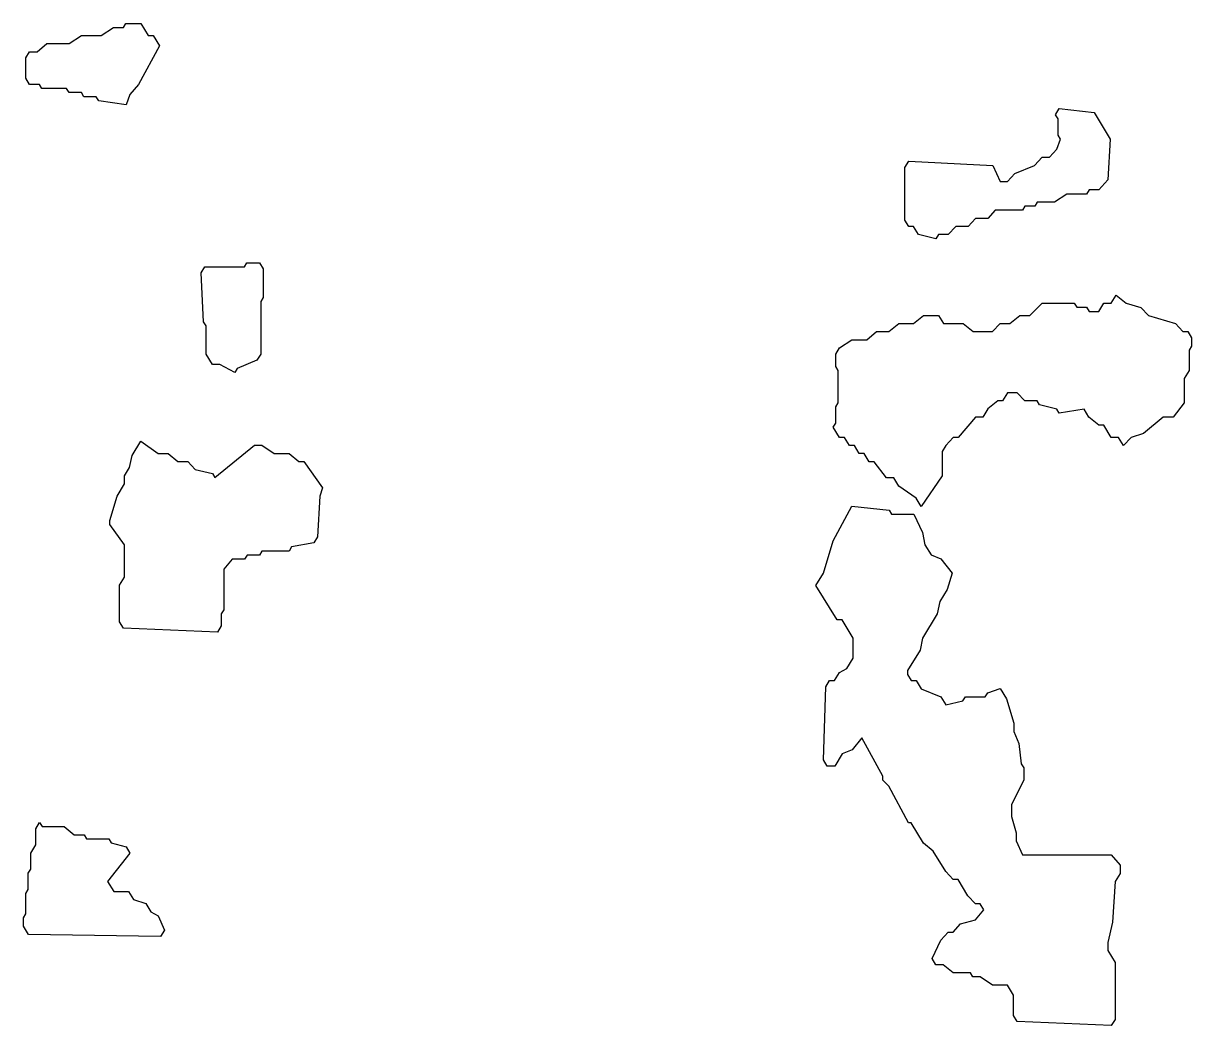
# Model space of a CAD drawing. Header units: millimetres. Extents: x 0 to 3749, y 0 to 781.
# Drawn here: x 2960 to 3749, y 0 to 677 of the extents above.
import ezdxf

# ---------------------------------------------------------------- set-up
doc = ezdxf.new("R2010")
doc.units = ezdxf.units.MM
doc.layers.add('Y', color=7, linetype='Continuous')

msp = doc.modelspace()

# ---------------------------------------------------------------- linework, layer by layer
at = {"layer": 'Y'}
for points in [[(3010.89, 624.3), (3009.22, 627.03), (3000.89, 627.03), (2999.22, 629.76), (2990.89, 629.76), (2989.22, 632.5), (2972.56, 632.5), (2970.89, 635.24), (2964.22, 635.24), (2961.68, 639.42), (2961.68, 653.17), (2964.22, 657.35), (2969.24, 657.35), (2975.91, 662.82), (2990.92, 662.82), (2999.25, 668.3), (3012.58, 668.3), (3020.92, 673.77), (3027.56, 673.77), (3029.22, 676.51), (3039.34, 676.51), (3044.34, 668.3), (3047.67, 668.3), (3051.9, 661.36), (3037.7, 635.28), (3031.87, 628.44), (3029.35, 621.54), (3010.89, 624.3)], [(3564.22, 533.94), (3560.89, 539.41), (3557.56, 539.41), (3555.01, 543.59), (3555.01, 579.24), (3557.56, 583.42), (3614.35, 580.68), (3619.34, 569.73), (3624.24, 569.73), (3629.22, 575.19), (3642.55, 580.66), (3647.57, 586.15), (3652.57, 586.15), (3657.53, 591.58), (3660, 598.37), (3658.35, 601.09), (3658.35, 612.04), (3656.66, 614.8), (3659.23, 619.02), (3682.67, 616.27), (3693.55, 598.4), (3691.88, 570.96), (3685.99, 564.05), (3679.34, 564.05), (3677.67, 561.31), (3664.31, 561.31), (3655.98, 555.84), (3644.34, 555.84), (3642.67, 553.1), (3636, 553.1), (3634.34, 550.36), (3615.99, 550.36), (3610.99, 544.88), (3602.66, 544.88), (3597.66, 539.41), (3589.32, 539.41), (3584.32, 533.93), (3577.67, 533.93), (3575.99, 531.18), (3564.22, 533.94)], [(3092.59, 446.31), (3087.56, 446.31), (3083.35, 453.23), (3083.35, 472.4), (3081.68, 475.13), (3080.01, 508.04), (3082.56, 512.23), (3109.22, 512.23), (3110.89, 514.96), (3119.34, 514.96), (3121.88, 510.79), (3121.88, 491.56), (3120.21, 488.82), (3120.21, 453.23), (3117.68, 449.07), (3104.35, 443.59), (3102.65, 440.8), (3092.59, 446.31)], [(3550.87, 364.2), (3547.56, 369.65), (3542.56, 369.65), (3534.23, 380.6), (3530.89, 380.6), (3527.56, 386.07), (3524.22, 386.07), (3520.89, 391.55), (3517.56, 391.55), (3514.22, 397.03), (3510.89, 397.03), (3506.66, 403.97), (3508.35, 406.74), (3508.35, 417.69), (3510.01, 420.43), (3510.01, 442.28), (3508.35, 445.01), (3508.35, 453.29), (3510.87, 457.44), (3519.25, 462.94), (3529.24, 462.94), (3535.91, 468.42), (3544.24, 468.42), (3550.91, 473.89), (3560.91, 473.89), (3567.58, 479.37), (3577.67, 479.37), (3581, 473.89), (3594.32, 473.89), (3600.98, 468.42), (3614.24, 468.42), (3619.24, 473.89), (3625.91, 473.89), (3632.58, 479.37), (3639.24, 479.37), (3647.57, 487.58), (3669.34, 487.58), (3671, 484.85), (3677.67, 484.85), (3679.34, 482.11), (3685.89, 482.11), (3689.22, 487.58), (3694.22, 487.58), (3697.59, 493.11), (3704.33, 487.57), (3714.33, 484.83), (3719.34, 479.36), (3737.67, 473.88), (3742.66, 468.42), (3746, 468.42), (3748.55, 464.24), (3748.55, 458.71), (3746.88, 455.97), (3746.88, 442.28), (3743.55, 436.8), (3743.55, 420.37), (3736, 410.72), (3729.32, 410.72), (3716, 399.78), (3707.67, 397.04), (3702.6, 391.48), (3699.22, 397.03), (3694.22, 397.03), (3689.22, 405.24), (3685.91, 405.24), (3679.2, 410.75), (3675.9, 416.18), (3659.23, 413.45), (3657.55, 416.21), (3645.88, 418.94), (3644.22, 421.67), (3635.9, 421.67), (3630.9, 427.15), (3624.34, 427.15), (3621, 421.67), (3617.65, 421.67), (3611.02, 416.23), (3607.67, 410.72), (3602.66, 410.72), (3590.99, 397.03), (3587.66, 397.03), (3582.69, 391.59), (3580.21, 387.51), (3580.21, 371.08), (3565.94, 350.39), (3562.54, 355.99), (3550.87, 364.2)], [(3027.56, 268.34), (3025.01, 272.51), (3025.01, 297.21), (3028.35, 302.69), (3028.35, 324.53), (3018.35, 338.22), (3018.35, 341.01), (3023.35, 357.47), (3028.35, 365.67), (3028.35, 371.14), (3031.69, 376.63), (3033.35, 384.84), (3039.25, 394.53), (3050.98, 386.27), (3057.65, 386.27), (3064.32, 380.8), (3070.99, 380.8), (3076, 375.31), (3087.68, 372.57), (3089.31, 369.9), (3115.91, 391.75), (3120.98, 391.75), (3129.31, 386.27), (3139.32, 386.27), (3145.98, 380.8), (3149.33, 380.8), (3161.89, 362.92), (3160.21, 357.41), (3158.54, 330.01), (3156.01, 325.85), (3141.01, 323.11), (3139.34, 320.36), (3121, 320.36), (3119.34, 317.62), (3111, 317.62), (3109.34, 314.88), (3100.99, 314.88), (3095.21, 308.1), (3095.21, 280.73), (3093.55, 277.99), (3093.55, 269.78), (3091, 265.6), (3027.56, 268.34)], [(3628.35, 6.92), (3628.35, 20.61), (3624.22, 27.38), (3614.25, 27.38), (3605.92, 32.86), (3600.89, 32.86), (3599.22, 35.6), (3587.58, 35.6), (3580.91, 41.07), (3575.89, 41.07), (3573.33, 45.28), (3579.2, 57.66), (3584.24, 63.18), (3587.57, 63.18), (3592.56, 68.64), (3602.56, 71.38), (3608.32, 78.15), (3605.89, 82.15), (3602.57, 82.15), (3597.53, 87.66), (3590.89, 98.57), (3587.57, 98.57), (3582.53, 104.09), (3574.2, 117.77), (3567.54, 123.25), (3559.22, 136.91), (3557.55, 136.91), (3544.2, 161.59), (3540.01, 165.72), (3540.01, 168.47), (3525.93, 194.33), (3519.34, 186.21), (3512.68, 183.47), (3507.67, 175.24), (3502.56, 175.24), (3500.01, 179.42), (3501.68, 228.76), (3504.22, 232.94), (3507.56, 232.94), (3510.88, 238.39), (3515.88, 241.13), (3520.01, 247.93), (3520.01, 261.56), (3512.56, 273.81), (3509.22, 273.81), (3495, 297.19), (3500.02, 305.44), (3506.69, 327.34), (3519.22, 350.69), (3544.34, 347.93), (3546, 345.2), (3561.01, 345.2), (3566.88, 332.81), (3568.54, 324.6), (3572.68, 317.8), (3579.34, 315.07), (3586.89, 305.42), (3583.54, 294.41), (3578.54, 286.2), (3576.87, 277.98), (3566.87, 261.55), (3565.21, 253.34), (3556.88, 239.66), (3556.88, 236.98), (3559.34, 232.94), (3562.67, 232.94), (3566.01, 227.44), (3579.35, 221.97), (3582.66, 216.53), (3594.22, 219.24), (3595.89, 221.99), (3609.22, 221.99), (3610.88, 224.71), (3619.32, 227.48), (3623.54, 220.56), (3628.55, 204.11), (3628.55, 198.63), (3631.88, 190.43), (3633.54, 176.74), (3635.21, 174), (3635.21, 165.73), (3626.88, 149.3), (3626.88, 141.13), (3630.21, 130.18), (3630.21, 124.71), (3634.35, 115.2), (3694.33, 115.2), (3700.21, 108.29), (3700.21, 102.75), (3696.88, 97.27), (3695.21, 69.91), (3691.88, 56.22), (3691.88, 50.79), (3696.88, 42.57), (3696.88, 4.18), (3694.33, 0), (3630.89, 2.74), (3628.35, 6.92)], [(2963.39, 61.61), (2960.01, 67.16), (2960.01, 72.69), (2961.68, 75.43), (2961.68, 89.12), (2963.35, 91.86), (2963.35, 102.81), (2965.01, 105.55), (2965.01, 116.5), (2968.35, 121.98), (2968.35, 132.93), (2970.95, 137.2), (2972.67, 134.37), (2987.65, 134.37), (2994.32, 128.89), (3001, 128.89), (3002.67, 126.15), (3017.67, 126.15), (3019.34, 123.4), (3029.34, 120.66), (3031.9, 116.46), (3016.9, 97.3), (3021, 90.56), (3031, 90.56), (3034.35, 85.07), (3042.68, 82.33), (3046.02, 76.84), (3051.02, 74.1), (3055.23, 64.44), (3052.67, 60.24), (2963.39, 61.61)]]:
    msp.add_lwpolyline(points, close=True, dxfattribs=at)

doc.saveas('drawing.dxf')
